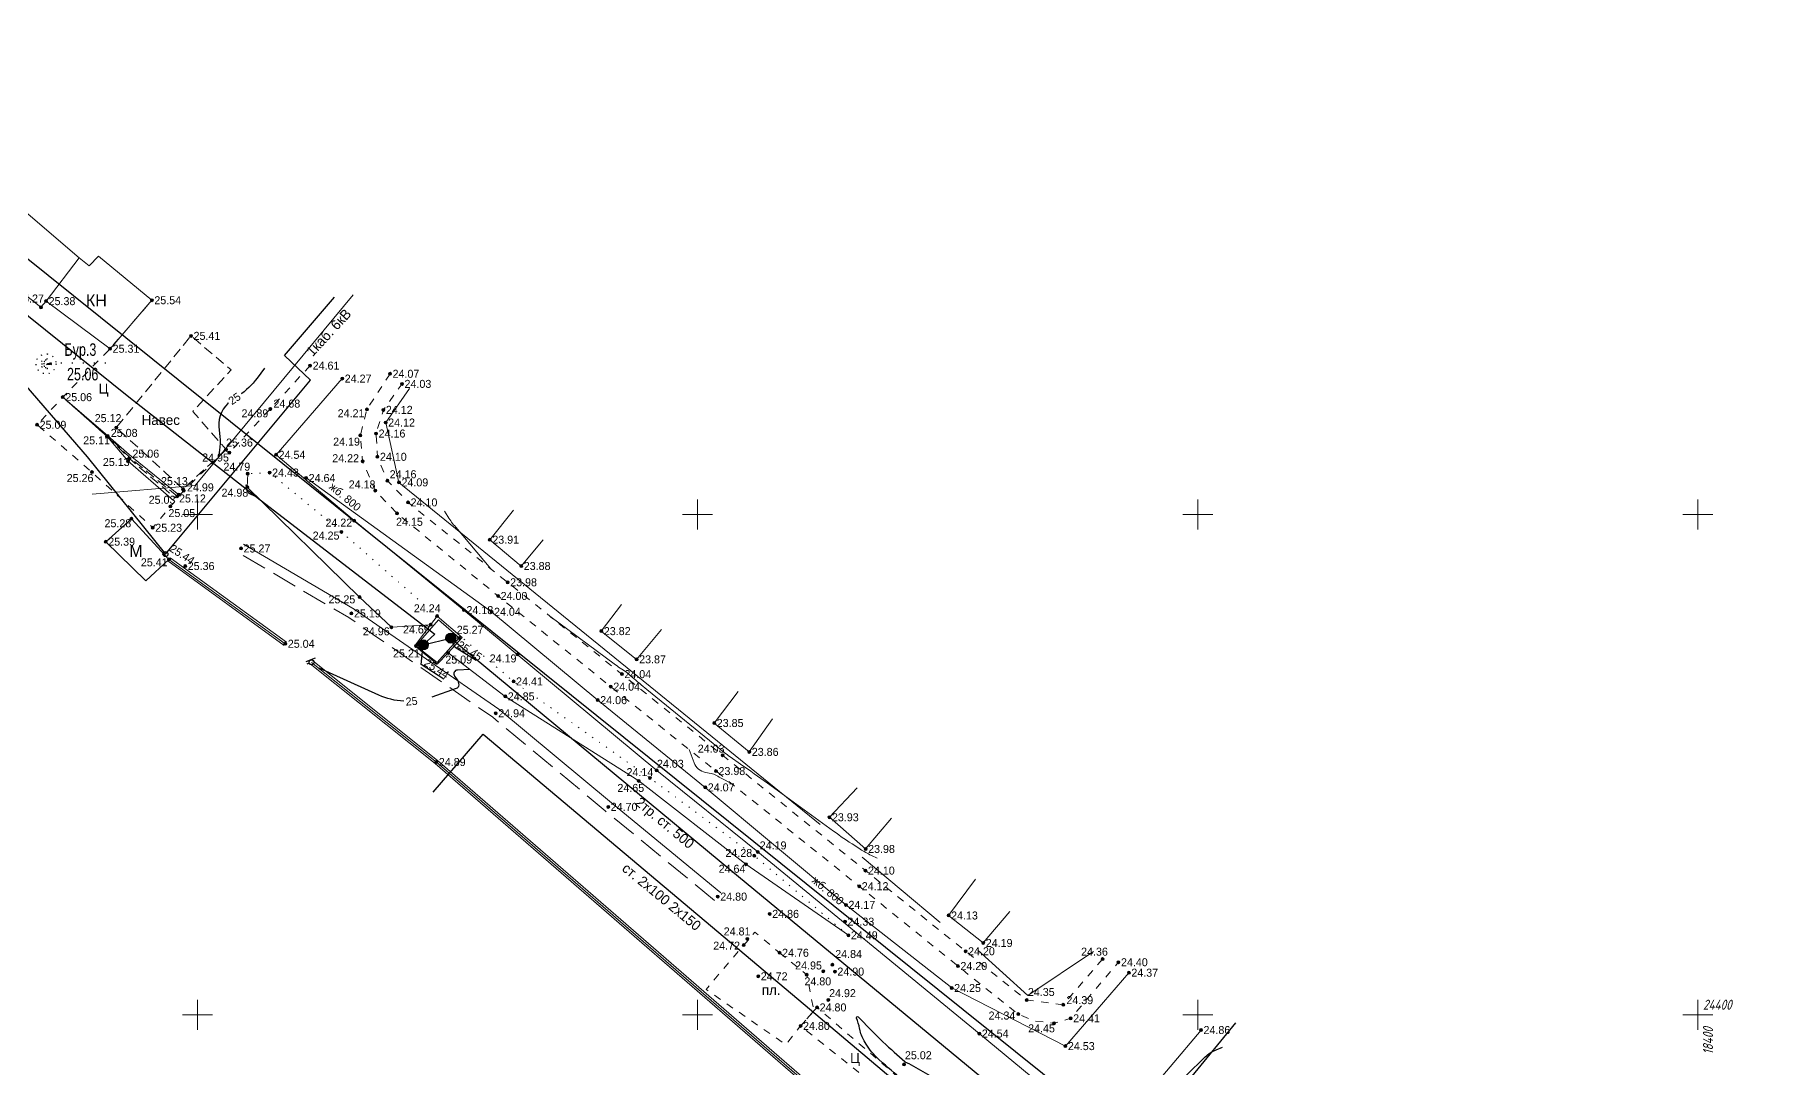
# Model space of a CAD drawing. Header units: metres. Extents: x 17798 to 18902, y 24284 to 24836.
# Drawn here: x 18233.7 to 18406.7, y 24394.6 to 24498 of the extents above; entities that cross this region are included whole.
import ezdxf

# ---------------------------------------------------------------- set-up
doc = ezdxf.new("R2010")
doc.units = ezdxf.units.M
for name, pattern in [('CONTI', [1, 0, 1]), ('g5_01_5x1_5', [3, 1.5, -1.5]), ('g5_02x1', [3, 2, -1]), ('g5_05x2', [7, 5, -2]), ('g5_366', [1.7000000029802322, 0.2000000029802322, -1.5])]:
    doc.linetypes.add(name, pattern=pattern)
for name, color, linetype in [('02_Сетка', 7, 'Continuous'), ('03_Здания и строения', 7, 'Continuous'), ('05_Элементы зданий', 7, 'Continuous'), ('06_Инженерно-технические сооружения', 7, 'Continuous'), ('10_Границы покрытий и угодий', 7, 'Continuous'), ('11_Гидрография', 7, 'Continuous'), ('12_Рельеф', 7, 'Continuous'), ('13_Растительность', 7, 'Continuous'), ('14_Ограждения', 7, 'Continuous'), ('19_Горизонтали', 7, 'Continuous'), ('30_Канализация', 7, 'Continuous'), ('32_Теплосеть', 7, 'Continuous'), ('33_Газопровод', 7, 'Continuous'), ('38_Кабели высокого напряжения', 7, 'Continuous'), ('44_Крышки колодцев', 7, 'Continuous'), ('45_Номера колодцев', 7, 'Continuous'), ('61_Отметки высоты поверхности', 7, 'Continuous'), ('BORE', 7, 'CONTI')]:
    doc.layers.add(name, color=color, linetype=linetype)
doc.styles.add('LIKE11', font='bm431.shx')
doc.styles.add('LIKE14', font='p131.shx')
doc.styles.add('LIKE17', font='d431.shx')
doc.styles.add('LIKE32', font='peteri.shx')
doc.styles.add('LIKE36', font='pragmai.shx')
doc.styles.add('Line_GUGK', font='bm431.ttf', dxfattribs={"height": 1})
doc.styles.add('SHRFT', font='TXT', dxfattribs={"width": 0.75})
doc.styles.get("Standard").update_dxf_attribs({"font": 'SPDS.shx', "oblique": 15, "height": 2})
doc.linetypes.add('g5_084a', pattern='A,0.001000000047497451,[18,GUGK_2005.shx,S=5,R=180.0000050089563,X=0,Y=0],1,[18,GUGK_2005.shx,S=12,R=180.0000050089563,X=0,Y=0],1', length=2.001000000047497)
doc.linetypes.add('g5_084b', pattern='A,0.001000000047497451,[18,GUGK_2005.shx,S=10,R=180.0000050089563,X=0,Y=0],1,[18,GUGK_2005.shx,S=30,R=180.0000050089563,X=0,Y=0],1', length=2.001000000047497)
doc.linetypes.add('g5_119_1', pattern='A,8,-2,[31,GUGK_2005.shx,S=0.2000000029802322,R=0,X=0,Y=0],0.699999988079071,[31,GUGK_2005.shx,S=0.1599999964237213,R=0,X=0,Y=0],6.599999904632568,[31,GUGK_2005.shx,S=0.1599999964237213,R=180.0000050089563,X=0,Y=0],0.699999988079071,[31,GUGK_2005.shx,S=0.2000000029802322,R=180.0000050089563,X=0,Y=0],-2', length=19.99999988079071)
doc.linetypes.add('g5_121_g', pattern='A,8,-0.6000000238418579,["Г",Line_GUGK,S=2,R=0,X=0,Y=-1],-2.299999952316284,24', length=34.89999997615814)
doc.linetypes.add('g5_121_t', pattern='A,8,-0.6000000238418579,["Т",Line_GUGK,S=2,R=0,X=0,Y=-1],-2.5,24', length=35.10000002384186)
doc.linetypes.add('g5_122_kl', pattern='A,2,-2,3,-0.6000000238418579,["Кл",Line_GUGK,S=2,R=0,X=0,Y=-1],-5,3,-2,8,-2,8,-2,6', length=43.60000002384186)
doc.linetypes.add('g5_122_t', pattern='A,2,-2,3,-0.6000000238418579,["Т",Line_GUGK,S=2,R=0,X=0,Y=-1],-2.799999952316284,3,-2,8,-2,8,-2,6', length=41.39999997615814)
doc.linetypes.add('g5_386_4', pattern='A,0,-7,[23,GUGK_2005.shx,S=2,R=0,X=6,Y=0],-7', length=14)
doc.linetypes.add('g5_397_1', pattern='A,0,-1.25,[39,GUGK_2005.shx,S=1,R=0,X=1,Y=0],-2.5,[24,GUGK_2005.shx,S=1,R=0,X=1,Y=0],-1.25', length=5)
doc.linetypes.add('g5_472', pattern='A,0,-8,[25,GUGK_2005.shx,S=0.800000011920929,R=0,X=0,Y=-0.4000000059604645],0', length=8)
doc.linetypes.add('g5_474_1a', pattern='A,2,-0.5,[28,GUGK_2005.shx,S=2,R=0,X=0,Y=0],-0.5,2', length=5)

# ---------------------------------------------------------------- blocks, each defined once
blk = doc.blocks.new('g5_311_2')
h = blk.add_hatch(color=0)
edge = h.paths.add_edge_path()
edge.add_arc((6.938893903907228e-18, 0), 0.5, 0, 360.0000100179126)
at = {"color": 0}
blk.add_circle((6.938893903907228e-18, 0), 0.5, dxfattribs=at)
at = {"style": 'LIKE11', "flags": 8}
for tag, p in [('Номер', (6.938893903907228e-18, 1.699999988079071)), ('Отметка кольца люка', (7.214875459470888e-16, -2.800000011920929)), ('Отметка земли (возле него)', (7.214875459470888e-16, -4.800000011920929)), ('Верх прокладки', (7.214875459470888e-16, -6.800000011920929)), ('Низ прокладки', (7.214875459470888e-16, -8.800000011920929))]:
    blk.add_attdef(tag, p, '', height=1.600000023841858, dxfattribs=at)
blk = doc.blocks.new('g5_474c_1')
h = blk.add_hatch(color=0)
edge = h.paths.add_edge_path()
edge.add_arc((0, 0), 0.5, 0, 360.0000100179126)
at = {"color": 0}
blk.add_line((0, 0.5), (0, 1), dxfattribs=at)
at = {"color": 0, "flags": 128}
blk.add_lwpolyline([(0.5, -1), (0.5, 1)], dxfattribs=at)
at = {"color": 0}
blk.add_circle((0, 0), 0.5, dxfattribs=at)
blk = doc.blocks.new('g5_117t')
h = blk.add_hatch(color=255)
h.paths.add_polyline_path([(-0.07500000000000022, -0.07499999999999986), (-0.9219544457292889, -0.0749999999999998, 0.3674260079860687), (-0.07500000000000029, -0.9219544457292886)])
h.paths.add_polyline_path([(0.07499999999999969, -0.9219544457292886, 0.3674260079860687), (0.9219544457292886, -0.07499999999999993), (0.07499999999999979, -0.07499999999999989)])
h.paths.add_polyline_path([(0.9219544457292886, 0.07500000000000005, 0.9219544529914856), (-0.9219544457292889, 0.07500000000000018)])
at = {"color": 0, "flags": 128}
for points in [[(-1, 1.836909530733566e-16), (0.9999999999999999, 1.836909530733566e-16)], [(-2.947132555358722e-16, -0.9999999999999999), (-2.947132555358722e-16, 1.224606353822378e-16)]]:
    blk.add_lwpolyline(points, dxfattribs=at)
at = {"color": 0}
blk.add_circle((-1.110223024625157e-16, 6.123031769111888e-17), 1, dxfattribs=at)
at = {"style": 'LIKE11', "flags": 8}
for tag, p in [('Номер', (-2.947132555358722e-16, 1.699999988079071)), ('Отметка кольца люка', (4.198353965073093e-16, -2.800000011920929)), ('Отметка земли (возле него)', (4.198353965073093e-16, -4.800000011920929)), ('Верх прокладки', (4.198353965073093e-16, -6.800000011920929)), ('Низ прокладки', (4.198353965073093e-16, -8.800000011920929))]:
    blk.add_attdef(tag, p, '', height=1.600000023841858, dxfattribs=at)
blk = doc.blocks.new('g5_012')
at = {"color": 92, "linetype": 'ByBlock', "lineweight": -2}
for p, q in [((-3, 0), (3, 0)), ((0, -3), (0, 3))]:
    blk.add_line(p, q, dxfattribs=at)
blk = doc.blocks.new('g5_330')
at = {"linetype": 'ByBlock', "lineweight": -2}
blk.add_hatch(color=0, dxfattribs=at).paths.add_polyline_path([(-0.3, 0, 1), (0.3, 0, 1)])
at = {"color": 0, "linetype": 'ByBlock', "lineweight": -2}
blk.add_circle((0, 0), 0.3, dxfattribs=at)
at = {"color": 0, "linetype": 'ByBlock', "lineweight": 15, "flags": 12}
for tag, p in [('number', (-7.619999885559082, -0.800000011920929)), ('z', (0.5, -0.800000011920929))]:
    blk.add_attdef(tag, p, '', height=1.600000023841858, dxfattribs=at)
blk = doc.blocks.new('BL_985')
at = {"color": 0}
for radius in [2, 1, 0.8, 0.6, 0.4, 0.2]:
    blk.add_circle((0, 0), radius, dxfattribs=at)

msp = doc.modelspace()

# ---------------------------------------------------------------- linework, layer by layer
at = {"layer": '03_Здания и строения', "color": 7, "linetype": 'Continuous', "lineweight": 20, "ltscale": 0.5, "flags": 128}
for points in [[(18245.438, 24471.421), (18241.26500014114, 24466.57000016785), (18234.86600045013, 24471.32700000322), (18234.35499981689, 24470.71399998283), (18228.84899929809, 24475.05900001144), (18218.20500019836, 24483.93199967956), (18218.53999928284, 24484.40800046539), (18213.59099987793, 24488.69199990845), (18212.66700009155, 24487.47300004577), (18207.1759989624, 24491.33499955749), (18206.31399945068, 24490.25499963379), (18203.43600109863, 24492.59800004577), (18207.30899838257, 24497.44199990845), (18210.10711697388, 24495.53243493652), (18211.43713406372, 24497.29936456299), (18216.74656323242, 24493.25831079101), (18217.6878550415, 24494.42971658325), (18222.96753910827, 24490.05212640381), (18222.33727101135, 24489.18763589477), (18238.16295794296, 24475.66335057831), (18239.16195944595, 24474.8558628521), (18240.10387734222, 24475.8213944397), (18245.438, 24471.421)], [(18234.866, 24471.327), (18238.16295796967, 24475.66335044098)], [(18281.59676208108, 24450.44897582979), (18279.22200002282, 24447.48199990244), (18282.3650000295, 24444.85200002641), (18284.56295122712, 24447.47141602487)], [(18240.828, 24447.285), (18243.3960000782, 24449.57199994087), (18247.15099995422, 24445.51500001907), (18244.8524216919, 24443.37949362755), (18240.828, 24447.285)], [(18292.3916559149, 24441.01065956333), (18290.37000011695, 24438.34300004222), (18293.90199994338, 24435.51999984958), (18296.39541529906, 24438.49153648593)], [(18304.05245032363, 24432.29392710927), (18301.65699997001, 24429.15799990896), (18305.16300001197, 24426.27099982503), (18307.47322335296, 24429.5703407884)], [(18315.94455243223, 24422.66686322521), (18313.17400003546, 24419.73499991726), (18316.79100001925, 24416.56800010037), (18319.38623810881, 24419.66088416409)], [(18327.78911477863, 24413.55451659983), (18325.08500010311, 24409.91700010127), (18328.55299997865, 24407.16800002879), (18331.20616323291, 24410.32991652316)]]:
    msp.add_lwpolyline(points, dxfattribs=at)
at = {"layer": '06_Инженерно-технические сооружения', "color": 7, "linetype": 'Continuous', "lineweight": 20, "ltscale": 0.5, "flags": 128}
for points in [[(18248.135, 24451.981), (18243.42300010681, 24455.76700001335), (18241.03500009537, 24457.87400012588), (18236.53299976349, 24461.72999959564), (18240.96005893707, 24457.78621917343), (18243.06100011825, 24455.32799988365), (18247.6160000062, 24451.39200001335)], [(18271.719, 24436.873), (18273.30100001717, 24438.97400007057), (18273.95299996758, 24439.85099992561), (18276.44800009155, 24437.69799998808), (18275.04799999619, 24436.16300002146), (18273.961000103, 24435.04599997807), (18271.719, 24436.873)], [(18274.108, 24439.481), (18271.8429998951, 24436.86500006294), (18273.94399999547, 24435.19800000763), (18276.14300008583, 24437.66099994755), (18274.108, 24439.481)]]:
    msp.add_lwpolyline(points, dxfattribs=at)
at = {"layer": '10_Границы покрытий и угодий', "color": 7, "linetype": 'g5_366', "lineweight": 20, "ltscale": 0.5, "flags": 128}
for points in [[(18273.953, 24439.851), (18264.39299958038, 24448.26400010681), (18257.21099942017, 24454.19499986267), (18255.01999943543, 24454.07800023651)], [(18315.07, 24407.935), (18305.65800029755, 24415.89199977875), (18295.22600013733, 24423.66499954224), (18281.59799987793, 24433.30900054932), (18276.44799835205, 24437.69800048828)]]:
    msp.add_lwpolyline(points, dxfattribs=at)
at = {"layer": '10_Границы покрытий и угодий', "color": 7, "linetype": 'g5_01_5x1_5', "lineweight": 20, "ltscale": 0.5, "flags": 128}
for points in [[(18308.189, 24406.191), (18310.90399991417, 24403.9939999733), (18311.62520014191, 24400.37149669266), (18310.28499995613, 24398.8769998703), (18308.81822161817, 24397.00865937805), (18300.83708988571, 24402.53405715561), (18304.61200009727, 24406.96099998093), (18305.72585545921, 24408.26182867622), (18308.189, 24406.191)], [(18311.62520021971, 24400.37149692976), (18311.94400001343, 24400.72700001203), (18319.60200018462, 24394.13599993192), (18326.52400011595, 24388.24600006544), (18325.7370004135, 24387.1929996153), (18324.76399988707, 24385.96399952375), (18316.09500021514, 24394.24999977552), (18310.28500003394, 24398.87699998819), (18311.62520021971, 24400.37149692976)]]:
    msp.add_lwpolyline(points, dxfattribs=at)
at = {"layer": '11_Гидрография', "color": 92, "linetype": 'g5_02x1', "lineweight": 20, "ltscale": 0.5, "flags": 128}
msp.add_lwpolyline([(18247.973, 24451.825), (18243.26900000382, 24455.67300004959), (18241.02400011826, 24457.84499998093), (18236.53300041962, 24461.72999973297), (18240.98699993897, 24457.79000015259), (18243.19099993515, 24455.59499998093), (18247.78099999833, 24451.65999999344), (18247.973, 24451.825)], dxfattribs=at)
at = {"layer": '12_Рельеф', "color": 7, "linetype": 'g5_084b', "lineweight": 20, "ltscale": 0.5, "flags": 128}
msp.add_lwpolyline([(18273.301, 24438.974), (18269.39200008011, 24438.7279999932), (18266.20299995041, 24441.75000002289), (18254.98299920654, 24452.73600008392), (18255.01999986267, 24454.07800009155)], dxfattribs=at)
at = {"layer": '12_Рельеф', "color": 7, "linetype": 'g5_084a', "lineweight": 20, "ltscale": 0.5, "flags": 128}
msp.add_lwpolyline([(18315.07, 24407.935), (18304.83000022888, 24415.04600006104), (18294.1059992981, 24423.37499958038), (18280.77100021362, 24431.82099967957), (18275.04800064087, 24436.16300064087)], dxfattribs=at)
at = {"layer": '13_Растительность', "color": 92, "linetype": 'g5_397_1', "lineweight": 20, "ltscale": 0.5, "flags": 128}
for points in [[(18324.22904426128, 24409.21819184905), (18316.44819575817, 24415.74710010176)], [(18339.57944215863, 24406.31308850367), (18333.0190001878, 24401.91599997599), (18328.02509893505, 24406.45524035115)]]:
    msp.add_lwpolyline(points, dxfattribs=at)
at = {"layer": '14_Ограждения', "color": 7, "linetype": 'Continuous', "lineweight": 20, "ltscale": 0.5, "flags": 128}
for points in [[(18247.03356109506, 24445.35311083436), (18258.66256044007, 24436.91711105347)], [(18247.26843890494, 24445.67688916564), (18258.8974389801, 24437.24088920593)]]:
    msp.add_lwpolyline(points, dxfattribs=at)
at = {"layer": '14_Ограждения', "color": 7, "linetype": 'g5_472', "lineweight": 20, "ltscale": 0.5, "flags": 128}
msp.add_lwpolyline([(18247.151, 24445.515), (18258.77999971008, 24437.0790001297)], dxfattribs=at)
at = {"layer": '19_Горизонтали', "color": 42, "linetype": 'Continuous', "lineweight": 30, "ltscale": 0.5, "elevation": 25, "flags": 128}
for points in [[(18256.70208570336, 24464.6382097343), (18255.95478603219, 24463.6284517387, -0.08231815695762634), (18254.17435223106, 24461.90405965649), (18253.3367561427, 24461.3246821118, 0.2732165455818176), (18252.14858457421, 24458.74916020428), (18252.24654837049, 24457.78422397139, -0.06784644722938538), (18252.20052263116, 24456.44321766888), (18252.08610650872, 24455.77585164104)], [(18254.84007760858, 24452.97353306805), (18254.88491174554, 24452.59222355877, 0.2646942734718323), (18255.28051483581, 24452.0548109326), (18256.01047250604, 24451.72995701824)], [(18270.62433361125, 24431.33508200805, -0.0911911671785934), (18268.1125387618, 24431.94952171383), (18262.14842721795, 24434.62574330364)], [(18277.2115733323, 24434.52151051555), (18276.00071647012, 24434.45636329087, 0.5882889032363892), (18275.69652947759, 24433.83226338421), (18275.94600495443, 24433.4753261316, -0.1454220116138458), (18276.11493453359, 24432.96758976971), (18276.11493453359, 24432.96758976971, -0.3266488611698151), (18275.86086051539, 24432.59547180078), (18273.42456510638, 24431.73290387188)], [(18325.19329187249, 24385.65492573772), (18325.08984681939, 24385.94992009197, 0.01665482111275196), (18324.86355017047, 24386.53236884861), (18323.6711100323, 24389.32250083687, -0.3735438585281372), (18323.87409135675, 24389.95376912151), (18323.87409135675, 24389.95376912151, 0.5088438987731934), (18323.91782139003, 24390.46885388636), (18320.7789607566, 24393.18923240288, -0.003524132771417499), (18318.48837015008, 24395.20288029705), (18318.09248414543, 24395.55587949152, -0.07567071169614792), (18316.83841249322, 24397.070559893), (18316.65126825137, 24397.38241279062, -0.08786309510469437), (18316.20754548883, 24398.54285374676), (18316.19124249918, 24398.62764955189, 0.05190987139940262), (18315.87770196771, 24399.6644395927), (18315.87770196771, 24399.6644395927, -0.8274604678153992), (18316.04755531788, 24399.77710351362), (18317.44850410268, 24398.34367868281, 0.01838830672204494), (18319.64680215692, 24396.25395527874), (18320.69696360066, 24395.32672328008, 0.0948243960738182), (18320.89414140557, 24395.21007100139), (18320.89414140557, 24395.21007100139, -0.04285558685660362), (18321.10530922321, 24395.11301980077), (18326.47673141229, 24392.06273648019)], [(18328.21038729814, 24391.50656211821, 0.005629197824446827), (18328.52101701437, 24391.451352559), (18329.56508129464, 24391.27788848711, -0.1450005769729614), (18331.23989221429, 24390.4634164909), (18331.23989221429, 24390.4634164909, 0.1346103847026825), (18332.90742063355, 24389.61003427379), (18337.46653291226, 24388.66018353, 0.1959981471300125), (18343.61253091668, 24389.78927937542), (18343.65579116819, 24389.81693317823, 0.05104123428463936), (18348.83440515374, 24393.92620411907), (18350.730944483, 24395.77541549479, -0.09792909771203995), (18351.8386432824, 24396.49723759685), (18352.46386453485, 24396.74862233196)]]:
    msp.add_lwpolyline(points, format="xyb", dxfattribs=at)
at = {"layer": '19_Горизонтали', "color": 42, "linetype": 'Continuous', "lineweight": 20, "ltscale": 0.5, "elevation": 24, "flags": 128}
for points in [[(18274.68199989175, 24450.3464998344), (18275.0363092122, 24449.7886003593, 0.03393999859690666), (18275.81714945411, 24448.72586596871), (18279.32224199151, 24444.57729664837)], [(18317.94447061395, 24415.64302388225), (18317.36637994622, 24415.92235508953, -0.03034043870866299), (18316.24825468772, 24416.54892884061), (18315.70343896722, 24416.89924565349, -0.01400911062955856), (18313.57450667464, 24418.35402497183), (18306.99171021643, 24423.12819498044, 0.004843083210289478), (18304.29431459283, 24425.0448869804), (18303.23797139737, 24425.78020094268, -0.01473239250481129), (18302.64758512353, 24426.21753636394), (18302.64758512353, 24426.21753636394, -0.004275816027075052), (18302.07401838396, 24426.67717618784), (18294.9105131826, 24432.51909881167, -0.007874664850533009), (18293.46040269708, 24433.74020520244), (18293.03046681331, 24434.11397373675, 0.04658744484186172), (18292.41844388818, 24434.55323353802), (18292.41844388818, 24434.55323353802, -0.02714013680815697), (18291.78802049841, 24434.96958891179), (18285.21500036096, 24439.84252491985)], [(18299.1586773095, 24426.49952260052), (18299.64370320324, 24425.18525112021, 0.2633505463600159), (18300.78990575646, 24424.21540394817), (18301.34917730864, 24424.10944432459, -0.08730191737413406), (18301.88976976251, 24423.9050973991), (18301.88976976251, 24423.9050973991, 0.0137900672852993), (18302.40227919411, 24423.61977380154), (18303.37810823297, 24423.11123982464)]]:
    msp.add_lwpolyline(points, format="xyb", dxfattribs=at)
at = {"layer": '32_Теплосеть', "color": 5, "linetype": 'g5_121_t', "lineweight": 30, "ltscale": 0.5, "flags": 128}
for points in [[(18275.335, 24437.648), (18303.30748840332, 24414.46385693359), (18341.99228759766, 24382.50684857178), (18345.41738220215, 24379.68584179688), (18374.81115051269, 24355.40055584717), (18387.82968994141, 24344.8343861084), (18408.40235229492, 24327.9865848999), (18420.92647644043, 24317.91313671875), (18430.90721984863, 24309.67368054199), (18449.3109979248, 24297.03999829102), (18467.7028894043, 24318.11852001953)], [(18345.41738543985, 24379.68584104989), (18353.85556731698, 24390.15296026681), (18349.42977700708, 24393.85362097238), (18353.80555854318, 24399.17957159494)]]:
    msp.add_lwpolyline(points, dxfattribs=at)
at = {"layer": '32_Теплосеть', "color": 5, "linetype": 'g5_122_t', "lineweight": 30, "ltscale": 0.5, "flags": 128}
msp.add_lwpolyline([(18273.56933903603, 24422.2454373563), (18278.56654190926, 24428.04137346393), (18310.76492237953, 24400.95701000339), (18333.83431935219, 24381.47584507114), (18359.57583165077, 24359.67566272861), (18367.78787541298, 24352.48535892612), (18369.28066563515, 24345.02140781528)], dxfattribs=at)
at = {"layer": '33_Газопровод', "color": 132, "linetype": 'g5_121_g', "lineweight": 30, "ltscale": 0.5, "flags": 128}
msp.add_lwpolyline([(18196.16608073765, 24481.67913557992), (18213.8214934116, 24484.85946824059), (18238.97607066685, 24455.76974608407), (18246.79900004917, 24446.04200102792)], dxfattribs=at)
at = {"layer": '45_Номера колодцев', "flags": 128}
for points in [[(18277.85658252342, 24435.39268424934), (18275.76171147592, 24436.70852754502), (18275.335, 24437.648)], [(18274.62468830019, 24433.54774200948), (18272.36548826202, 24435.00019535093), (18272.577, 24436.962)]]:
    msp.add_lwpolyline(points, dxfattribs=at)
at = {"layer": 'BORE', "color": 5}
msp.add_line((18236.34999356439, 24465.17484918193), (18240.94374356439, 24465.17484918193), dxfattribs=at)

# ---------------------------------------------------------------- block references
at = {"layer": '02_Сетка', "color": 92, "linetype": 'Continuous', "lineweight": 15, "ltscale": 0.5, "xscale": 0.5, "yscale": 0.5}
for p in [(18250, 24450), (18300, 24450), (18350, 24450), (18400, 24450), (18250, 24400), (18300, 24400), (18350, 24400), (18400, 24400)]:
    msp.add_blockref('g5_012', p, dxfattribs=at)
at = {"layer": '14_Ограждения', "color": 7, "linetype": 'Continuous', "lineweight": 20, "xscale": 0.5, "yscale": 0.5, "zscale": 0.5, "rotation": 111.9532308922415}
msp.add_blockref('g5_474c_1', (18261.402, 24435.222, 25.007), dxfattribs=at)
at = {"layer": '44_Крышки колодцев', "color": 7, "linetype": 'Continuous', "lineweight": 20, "xscale": 0.5, "yscale": 0.5, "zscale": 0.5, "rotation": 327.2608096277772}
for name, p in [('g5_311_2', (18246.799, 24446.042, 25.44)), ('g5_117t', (18272.577, 24436.962, 25.437)), ('g5_117t', (18275.335, 24437.648, 25.446))]:
    msp.add_blockref(name, p, dxfattribs=at)
at = {"layer": '61_Отметки высоты поверхности', "color": 7, "linetype": 'Continuous', "lineweight": 20, "xscale": 0.5, "yscale": 0.5, "zscale": 0.5}
for p in [(18234.355, 24470.714, 25.27), (18234.866, 24471.327, 25.375), (18245.438, 24471.421, 25.545), (18249.358, 24467.859, 25.412), (18241.265, 24466.57, 25.307), (18261.261, 24464.882, 24.611), (18264.469, 24463.587, 24.267), (18269.25, 24464.069, 24.068), (18236.533, 24461.73, 25.059), (18270.449, 24463.057, 24.03), (18257.273, 24460.558, 24.681), (18257.293, 24460.553, 24.887), (18266.938, 24460.503, 24.214), (18268.582, 24460.462, 24.123), (18233.966, 24458.97, 25.091), (18241.888, 24458.692, 25.115), (18268.816, 24459.194, 24.123), (18240.96005880853, 24457.78621900095, 25.111), (18241.024, 24457.845, 25.08), (18252.861, 24456.485, 24.971), (18266.273, 24457.902, 24.191), (18267.857, 24458.096, 24.156), (18243.061, 24455.328, 25.128), (18243.191, 24455.595, 25.061), (18253.189, 24456.182, 24.946), (18257.858, 24455.968, 24.538), (18266.511, 24455.328, 24.22), (18267.99, 24455.771, 24.096), (18239.44, 24454.241, 25.261), (18255.02, 24454.078, 24.786), (18257.211, 24454.195, 24.433), (18260.863, 24453.65, 24.643), (18268.991, 24453.38, 24.156), (18270.142, 24453.211, 24.091), (18247.973, 24451.825, 25.027), (18248.135, 24451.981, 25.121), (18248.559, 24452.548, 25.132), (18248.629, 24452.391, 24.987), (18254.983, 24452.736, 24.975), (18267.766, 24452.391, 24.175), (18271.054, 24451.21, 24.103), (18243.396, 24449.572, 25.285), (18247.298, 24450.804, 25.047), (18269.952, 24450.111, 24.148), (18245.53, 24448.675, 25.232), (18264.393, 24448.264, 24.247), (18265.658, 24449.391, 24.219), (18240.828, 24447.285, 25.388), (18254.361, 24446.603, 25.267), (18279.222, 24447.482, 23.909), (18247.151, 24445.515, 25.407), (18248.774, 24444.851, 25.361), (18282.365, 24444.852, 23.885), (18281.008, 24443.225, 23.979), (18266.203, 24441.75, 25.248), (18280.051, 24441.858, 24), (18265.394, 24440.113, 25.186), (18273.953, 24439.851, 24.235), (18276.642, 24440.442, 24.175), (18279.394, 24440.277, 24.039), (18269.392, 24438.728, 24.957), (18273.301, 24438.974, 24.694), (18276.143, 24437.661, 25.274), (18290.37, 24438.343, 23.815), (18258.78, 24437.079, 25.045), (18271.843, 24436.865, 25.213), (18275.048, 24436.163, 25.093), (18281.997, 24436.007, 24.191), (18292.427, 24434.044, 24.036), (18293.902, 24435.52, 23.869), (18281.598, 24433.309, 24.408), (18291.314, 24432.796, 24.044), (18280.771, 24431.821, 24.847), (18290.012, 24431.444, 24.064), (18279.816, 24430.134, 24.936), (18301.657, 24429.158, 23.846), (18273.878, 24425.256, 24.89), (18302.491, 24425.934, 24.029), (18305.163, 24426.271, 23.855), (18295.226, 24423.665, 24.136), (18295.909, 24424.425, 24.032), (18301.833, 24424.353, 23.985), (18294.106, 24423.375, 24.646), (18300.764, 24422.723, 24.067), (18291.062, 24420.778, 24.699), (18313.174, 24419.735, 23.931), (18304.83, 24415.046, 24.639), (18305.658, 24415.892, 24.28), (18306.016, 24416.265, 24.188), (18316.791, 24416.568, 23.979), (18316.775, 24414.405, 24.103), (18302.012, 24411.805, 24.795), (18316.151, 24412.846, 24.124), (18307.205, 24410.077, 24.855), (18314.827, 24410.982, 24.167), (18325.085, 24409.917, 24.13), (18314.728, 24409.3, 24.33), (18304.612, 24406.961, 24.722), (18304.973, 24407.581, 24.812), (18315.07, 24407.935, 24.494), (18326.782, 24406.343, 24.201), (18328.553, 24407.168, 24.187), (18308.189, 24406.191, 24.757), (18313.48, 24404.991, 24.845), (18326.02, 24404.862, 24.2), (18340.474, 24405.555, 24.362), (18342.069, 24405.245, 24.402), (18306.059, 24403.837, 24.724), (18310.904, 24403.994, 24.803), (18312.549, 24404.336, 24.952), (18313.719, 24404.31, 24.903), (18343.105, 24404.2, 24.369), (18313.061, 24401.479, 24.917), (18325.395, 24402.669, 24.25), (18332.901, 24401.457, 24.35), (18311.944, 24400.727, 24.802), (18332.05, 24400.061, 24.343), (18336.548, 24400.993, 24.386), (18337.291, 24399.637, 24.411), (18310.285, 24398.877, 24.795), (18328.159, 24398.117, 24.544), (18335.636, 24399.146, 24.45), (18350.321, 24398.466, 24.861), (18336.765, 24396.861, 24.532), (18320.643, 24395.022, 25.023)]:
    msp.add_blockref('g5_330', p, dxfattribs=at)
at = {"layer": 'BORE', "color": 5, "lineweight": 60, "xscale": 0.5, "yscale": 0.5, "zscale": 0.5}
msp.add_blockref('BL_985', (18234.86019296164, 24465.05757837148), dxfattribs=at)

# ---------------------------------------------------------------- texts
at = {"layer": '02_Сетка', "color": 3, "linetype": 'Continuous', "lineweight": 15, "oblique": 15.00000041741303}
msp.add_text('24400', height=1, dxfattribs=at).set_placement((18400.5, 24400.5))
msp.add_text('18400', height=1, rotation=90.00000250447816, dxfattribs=at).set_placement((18401.5000001519, 24396.02500013908))
at = {"layer": '03_Здания и строения', "color": 7, "linetype": 'Continuous', "lineweight": 15, "style": 'LIKE14'}
for s, p in [('КН', (18238.84466494098, 24470.80021549096)), ('М', (18243.18084202038, 24445.76563916313))]:
    msp.add_text(s, height=1.200000047683716, dxfattribs=at).set_placement(p)
at = {"layer": '05_Элементы зданий', "color": 7, "linetype": 'Continuous', "lineweight": 15, "style": 'LIKE11'}
msp.add_text('Навес', height=1, dxfattribs=at).set_placement((18244.41420142357, 24458.94825740221))
at = {"layer": '10_Границы покрытий и угодий', "color": 7, "linetype": 'Continuous', "lineweight": 15, "style": 'LIKE11'}
for s, p in [('Ц', (18240.11739722196, 24462.08439064152)), ('пл.', (18306.41996612655, 24401.97480881096)), ('Ц', (18315.23744657201, 24395.15653431606))]:
    msp.add_text(s, height=1, dxfattribs=at).set_placement(p)
at = {"layer": '30_Канализация', "color": 42, "linetype": 'Continuous', "lineweight": 20, "style": 'LIKE11'}
for p in [(18263.08444497497, 24452.65567594752, 12.16405355087244), (18311.34597539663, 24413.29088217404, 12.16405355087244)]:
    msp.add_text('жб. 800', height=0.800000011920929, rotation=319.9489828382518, dxfattribs=at).set_placement(p)
at = {"layer": '32_Теплосеть', "color": 5, "linetype": 'Continuous', "lineweight": 15, "style": 'LIKE32'}
for s, rotation, p in [('2тр. ст. 500', 320.188148742229, (18293.67231089104, 24421.0649142781)), ('ст. 2х100 2х150', 320.5047963121508, (18292.3476346564, 24414.4731234361))]:
    msp.add_text(s, height=1, rotation=rotation, dxfattribs=at).set_placement(p)
at = {"layer": '38_Кабели высокого напряжения', "color": 1, "linetype": 'Continuous', "lineweight": 20, "style": 'LIKE32'}
msp.add_text('1каб. 6кВ', height=1, rotation=47.21374410941567, dxfattribs=at).set_placement((18261.51084330869, 24465.72344173408))
at = {"layer": '45_Номера колодцев', "color": 7, "linetype": 'Continuous', "lineweight": 15, "ltscale": 0.5, "style": 'LIKE17'}
for s, p in [('25.44', (18247.13070800377, 24446.39283826376)), ('25.45', (18275.8637249862, 24436.76044843249)), ('25.44', (18272.56788452511, 24434.97491384426))]:
    msp.add_text(s, height=0.800000011920929, rotation=327.2608096277772, dxfattribs=at).set_placement(p)
at = {"layer": '61_Отметки высоты поверхности', "color": 7, "linetype": 'Continuous', "lineweight": 15, "ltscale": 0.5, "style": 'LIKE17'}
for s, p in [('25.27', (18231.97327369201, 24471.19061789536)), ('25.38', (18235.116, 24470.92699999404)), ('25.54', (18245.688, 24471.02099999404)), ('25.31', (18241.515, 24466.16999999404)), ('25.41', (18249.608, 24467.45899999404)), ('24.61', (18261.511, 24464.48199999404)), ('24.27', (18264.719, 24463.18699999404)), ('24.07', (18269.5, 24463.66899999404)), ('24.03', (18270.699, 24462.65699999404)), ('25.06', (18236.783, 24461.32999999404)), ('25.12', (18239.72571860403, 24459.2351429292)), ('24.68', (18257.59563415925, 24460.68625952524)), ('24.21', (18264.01563826331, 24459.72275577451)), ('24.12', (18268.832, 24460.06199999404)), ('25.09', (18234.216, 24458.56999999404)), ('25.08', (18241.3347830357, 24457.75802387032)), ('24.16', (18268.107, 24457.69599999404)), ('24.12', (18269.066, 24458.79399999404)), ('25.11', (18238.57434007298, 24457.01299082156)), ('25.36', (18252.85999278457, 24456.79199371293)), ('24.19', (18263.56281665722, 24456.88507370971)), ('25.13', (18240.54093015752, 24454.84581491618)), ('25.06', (18243.4951185268, 24455.68640233382)), ('24.95', (18250.46711360991, 24455.29768241285)), ('24.79', (18252.593960091, 24454.38071866053)), ('24.54', (18258.108, 24455.56799999404)), ('24.22', (18263.472252336, 24455.22472782072)), ('24.10', (18268.24, 24455.37099999404)), ('25.26', (18236.92354496848, 24453.24434956287)), ('25.13', (18246.35336492924, 24452.9361705682)), ('24.99', (18248.95142889416, 24452.31212579232)), ('24.43', (18257.461, 24453.79499999404)), ('24.64', (18261.113, 24453.24999999404)), ('24.18', (18265.11750417145, 24452.60590953219)), ('24.16', (18269.21553970652, 24453.62475814589)), ('24.09', (18270.392, 24452.81099999404)), ('25.03', (18245.12026461121, 24451.07186715429)), ('25.12', (18248.15770704078, 24451.20559103483)), ('24.98', (18252.40292597593, 24451.78265469561)), ('24.10', (18271.304, 24450.80999999404)), ('25.05', (18247.09746770216, 24449.74418005456)), ('24.15', (18269.84948995504, 24448.87013128198)), ('25.28', (18240.70472330158, 24448.72745404218)), ('25.23', (18245.78, 24448.27499999404)), ('24.25', (18261.51757240306, 24447.49468565349)), ('24.22', (18262.79113317018, 24448.78522723084)), ('25.39', (18241.078, 24446.88499999404)), ('25.27', (18254.611, 24446.20299999404)), ('23.91', (18279.472, 24447.08199999404)), ('25.41', (18244.33861669042, 24444.82186768969)), ('25.36', (18249.024, 24444.45099999404)), ('23.88', (18282.615, 24444.45199999404)), ('23.98', (18281.258, 24442.82499999404)), ('25.25', (18263.09867451097, 24441.11807695334)), ('24.24', (18271.62806359414, 24440.22371966093)), ('24.00', (18280.301, 24441.45799999404)), ('25.19', (18265.644, 24439.71299999404)), ('24.18', (18276.892, 24440.04199999404)), ('24.04', (18279.644, 24439.87699999404)), ('24.96', (18266.53445844715, 24437.92568463045)), ('24.69', (18270.54129173955, 24438.11055216588)), ('25.27', (18275.91815523746, 24438.07761253857)), ('23.82', (18290.62, 24437.94299999404)), ('25.04', (18259.03, 24436.67899999404)), ('25.21', (18269.5503514019, 24435.71727991686)), ('25.09', (18274.77611713479, 24435.09645835036)), ('24.19', (18279.20865890834, 24435.2135158801)), ('23.87', (18294.152, 24435.11999999404)), ('24.04', (18292.677, 24433.64399999404)), ('24.41', (18281.848, 24432.90899999404)), ('24.04', (18291.564, 24432.39599999404)), ('24.85', (18281.021, 24431.42099999404)), ('24.06', (18290.262, 24431.04399999404)), ('24.94', (18280.066, 24429.73399999404)), ('23.85', (18301.907, 24428.75799999404)), ('24.89', (18274.128, 24424.85599999404)), ('24.03', (18295.93231118741, 24424.68345690205)), ('24.03', (18300.0110598763, 24426.19621648978)), ('23.86', (18305.413, 24425.87099999404)), ('24.14', (18292.89337507546, 24423.84825260639)), ('23.98', (18302.083, 24423.95299999404)), ('24.65', (18291.97766916093, 24422.26840833626)), ('24.07', (18301.014, 24422.32299999404)), ('24.70', (18291.312, 24420.37799999404)), ('23.93', (18313.424, 24419.33499999404)), ('24.19', (18306.20353509927, 24416.52316432917)), ('23.98', (18317.041, 24416.16799999404)), ('24.28', (18302.77718494655, 24415.76846165236)), ('24.64', (18302.09795253742, 24414.18358603106)), ('24.10', (18317.025, 24414.00499999404)), ('24.80', (18302.262, 24411.40499999404)), ('24.12', (18316.401, 24412.44599999404)), ('24.86', (18307.45500000001, 24409.67699999404)), ('24.17', (18315.077, 24410.58199999404)), ('24.13', (18325.335, 24409.51699999404)), ('24.81', (18302.60444188941, 24407.92290804768)), ('24.33', (18314.978, 24408.89999999404)), ('24.49', (18315.32, 24407.53499999404)), ('24.72', (18301.55792084423, 24406.50071278115)), ('24.76', (18308.43899999999, 24405.79099999404)), ('24.84', (18313.75391610147, 24405.6688627196)), ('24.20', (18327.032, 24405.94299999404)), ('24.19', (18328.803, 24406.76799999404)), ('24.36', (18338.33144545508, 24405.90010299862)), ('24.95', (18309.7489605632, 24404.52171465085)), ('24.90', (18313.969, 24403.90999999404)), ('24.20', (18326.27, 24404.46199999404)), ('24.40', (18342.319, 24404.84499999404)), ('24.72', (18306.309, 24403.43699999404)), ('24.80', (18310.67472918009, 24402.93180767837)), ('24.25', (18325.645, 24402.26899999404)), ('24.37', (18343.355, 24403.79999999404)), ('24.92', (18313.14046395033, 24401.75484419523)), ('24.35', (18333.01456509696, 24401.86999070446)), ('24.39', (18336.86354874867, 24401.05491181349)), ('24.80', (18312.194, 24400.32699999404)), ('24.34', (18329.08633766416, 24399.51531835282)), ('24.41', (18337.541, 24399.23699999404)), ('24.80', (18310.535, 24398.47699999404)), ('24.54', (18328.409, 24397.71699999404)), ('24.45', (18333.03720617726, 24398.23609731563)), ('24.86', (18350.571, 24398.06599999404)), ('25.02', (18320.72177844498, 24395.54802030408)), ('24.53', (18337.015, 24396.46099999404))]:
    msp.add_text(s, height=0.800000011920929, dxfattribs=at).set_placement(p)
at = {"layer": 'BORE', "color": 5, "style": 'SHRFT', "width": 0.75}
for s, p in [(' Бур.3', (18236.34999356439, 24465.86112562157)), ('25.06', (18236.95616973273, 24463.40625828556))]:
    msp.add_text(s, height=1.25, dxfattribs=at).set_placement(p)

# ---------------------------------------------------------------- next in the draw order: wipeouts: each hides what was drawn before it
at = {"color": 7, "linetype": 'Continuous', "lineweight": 20}
for points in [[(18253.380253034567, 24460.77112747297), (18254.659059277325, 24461.655695709167), (18254.112934553286, 24462.445219544465), (18252.83412831053, 24461.560651308268)], [(18270.717718974724, 24430.803904504), (18272.26844458518, 24430.918169336997), (18272.197898472587, 24431.875573821373), (18270.64717286213, 24431.761308988374)]]:
    msp.add_wipeout(points, dxfattribs=at).translate(0, 0, 25).dxf.layer = '19_Горизонтали'

# ---------------------------------------------------------------- next in the draw order: linework, layer by layer
at = {"layer": '05_Элементы зданий', "color": 7, "linetype": 'g5_02x1', "lineweight": 20, "ltscale": 0.5, "flags": 128}
msp.add_lwpolyline([(18252.861, 24456.485), (18248.55899995422, 24452.54799996376), (18241.88800042725, 24458.69200001717), (18249.35799997902, 24467.85899959564), (18253.36226469135, 24464.45961128235), (18249.5234314785, 24460.30860911369), (18252.861, 24456.485), (18252.861, 24456.485)], dxfattribs=at)
at = {"layer": '10_Границы покрытий и угодий', "color": 7, "linetype": 'g5_01_5x1_5', "lineweight": 20, "ltscale": 0.5, "flags": 128}
for points in [[(18261.261, 24464.882), (18257.27300008392, 24460.55800011826), (18253.18900045013, 24456.18200019074), (18252.78199990845, 24456.39400008392), (18248.62900003052, 24452.39099982453), (18247.29799970245, 24450.80399993134), (18245.5300000534, 24448.67499926758), (18239.44000085449, 24454.241000206), (18233.9659999237, 24458.96999982071), (18236.53299935913, 24461.73000004959), (18241.26499971008, 24466.56999996376), (18245.43800004577, 24471.42100003433)], [(18269.25, 24464.069), (18266.93799996376, 24460.50300001526), (18266.27300000191, 24457.9020001831), (18266.51099991798, 24455.32799982452), (18267.76600003242, 24452.39099954987), (18269.95200002193, 24450.11099981689), (18280.05099964142, 24441.85799955749), (18291.31399917603, 24432.79599928284), (18301.83300018311, 24424.35300039673), (18316.15100097656, 24412.84600042725), (18326.02000045776, 24404.86199926758), (18332.04999923706, 24400.06099676514), (18333.6190032959, 24399.38600134277), (18335.63600158691, 24399.146003479), (18337.29100036621, 24399.63700079346), (18342.06900024414, 24405.24499868774)], [(18340.474, 24405.555), (18336.54799988174, 24400.99300020218), (18332.90100004577, 24401.45699995041), (18326.7819996109, 24406.3429999876), (18316.77500059509, 24414.40500038147), (18302.49099829101, 24425.93399971008), (18292.42699911499, 24434.04400032043), (18281.00800039673, 24443.22499816895), (18271.05400183105, 24451.2099987793), (18268.99099829101, 24453.38000076294), (18267.98999884033, 24455.77099960327), (18267.85700323486, 24458.09600036621), (18268.58200170898, 24460.46200149536), (18270.44899847412, 24463.05699890137)]]:
    msp.add_lwpolyline(points, dxfattribs=at)
at = {"layer": '10_Границы покрытий и угодий', "color": 7, "linetype": 'g5_05x2', "lineweight": 20, "ltscale": 0.5, "flags": 128}
msp.add_lwpolyline([(18301.6950869317, 24411.41826220632), (18290.74365130615, 24420.39243858337), (18279.51326838684, 24429.73544662476), (18265.12462893677, 24439.69136207581), (18254.10748950195, 24446.17203491211)], dxfattribs=at)
at = {"layer": '10_Границы покрытий и угодий', "color": 7, "linetype": 'Continuous', "lineweight": 20, "ltscale": 0.5, "flags": 128}
msp.add_lwpolyline([(18302.32891306829, 24412.19173779368), (18291.38034907532, 24421.16356056213), (18280.11873332214, 24430.53255432129), (18265.6633710022, 24440.53463905335), (18254.61450854492, 24447.03396575928)], dxfattribs=at)
at = {"layer": '13_Растительность', "color": 92, "linetype": 'g5_397_1', "lineweight": 20, "ltscale": 0.5, "flags": 128}
msp.add_lwpolyline([(18312.24023734736, 24419.02066323358), (18270.14200126338, 24453.21100136835), (18268.81600104975, 24459.19399926263), (18271.20466148066, 24462.60536095697)], dxfattribs=at)
at = {"layer": '13_Растительность', "color": 92, "linetype": 'g5_386_4', "lineweight": 20, "ltscale": 0.5, "flags": 128}
msp.add_lwpolyline([(18343.105, 24404.2), (18336.76499984741, 24396.86099977493), (18325.39500091553, 24402.66899998188), (18314.82700012207, 24410.98200006485), (18300.76400039673, 24422.72300071716), (18290.01200149536, 24431.4439994812), (18279.39400146484, 24440.27699966431), (18260.86300323486, 24453.65000076294)], dxfattribs=at)
at = {"layer": '14_Ограждения', "color": 7, "linetype": 'g5_474_1a', "lineweight": 20, "ltscale": 0.5, "flags": 128}
msp.add_lwpolyline([(18264.469, 24463.587), (18257.85799993897, 24455.96800004196), (18265.65800001049, 24449.39099990082), (18276.64200033569, 24440.44199954224), (18295.90900053406, 24424.42500125122), (18306.01600088501, 24416.26500140381), (18328.15899862671, 24398.1169987793), (18341.03999914551, 24387.44200335693), (18350.32099737549, 24398.46599780273)], dxfattribs=at)
at = {"layer": '14_Ограждения', "color": 7, "linetype": 'Continuous', "lineweight": 20, "ltscale": 0.5, "flags": 128}
for points in [[(18261.27717405301, 24435.0657358439), (18273.7500052948, 24425.10226714325), (18343.03621630859, 24364.99615466309)], [(18261.52682594698, 24435.3782641561), (18274.00599436951, 24425.40973365021), (18343.29833178711, 24365.2983092041)]]:
    msp.add_lwpolyline(points, dxfattribs=at)
at = {"layer": '14_Ограждения', "color": 7, "linetype": 'g5_472', "lineweight": 20, "ltscale": 0.5, "flags": 128}
msp.add_lwpolyline([(18261.402, 24435.222), (18273.87799983215, 24425.25600039673), (18343.16727404785, 24365.1472319336)], dxfattribs=at)
at = {"layer": '30_Канализация', "color": 42, "linetype": 'g5_122_kl', "lineweight": 30, "ltscale": 0.5, "flags": 128}
msp.add_lwpolyline([(17981.176, 24764.182), (17973.76000011063, 24619.6879967041), (18068.14867913818, 24564.86696704102), (18224.58759057617, 24482.32741625977), (18357.92499291992, 24375.33501513672), (18432.45169580078, 24314.74266894531), (18453.23700463867, 24297.96999438477), (18504.48727929687, 24313.98333056641), (18591.35513818359, 24418.31029589844), (18643.87698876953, 24411.19551928711), (18665.86996972656, 24407.07601245117), (18685.74106347656, 24402.10665209961)], dxfattribs=at)
at = {"layer": '32_Теплосеть', "color": 5, "linetype": 'g5_122_t', "lineweight": 30, "ltscale": 0.5, "flags": 128}
msp.add_lwpolyline([(18196.444, 24490.863), (18205.51312612915, 24486.69688376236), (18207.92372679138, 24490.04061898041), (18243.14958929443, 24461.76142987061), (18256.26953863525, 24451.47629269409), (18273.72164892578, 24438.03423413086), (18272.57700323486, 24436.96199902344), (18275.33499884033, 24437.64799984741)], dxfattribs=at)
at = {"layer": '33_Газопровод', "color": 132, "linetype": 'g5_121_g', "lineweight": 30, "ltscale": 0.5, "flags": 128}
msp.add_lwpolyline([(18246.799, 24446.042), (18261.30512354278, 24463.42166537476), (18258.68364069366, 24465.89751071167), (18263.68387815857, 24471.72303027344)], dxfattribs=at)
at = {"layer": '38_Кабели высокого напряжения', "color": 1, "linetype": 'g5_119_1', "lineweight": 20, "ltscale": 0.5, "flags": 128}
msp.add_lwpolyline([(18265.57717100714, 24471.96575976206), (18249.77090040778, 24452.893444546), (18239.48066679572, 24452.04464770152)], dxfattribs=at)

# ---------------------------------------------------------------- next in the draw order: texts
at = {"layer": '19_Горизонтали', "color": 42, "linetype": 'Continuous', "lineweight": 15, "style": 'LIKE36'}
for rotation, p in [(34.67215417053284, (18253.4413098427, 24460.91063517211)), (4.214209215538119, (18270.84106728917, 24430.89321030034))]:
    msp.add_text('25', height=0.800000011920929, rotation=rotation, dxfattribs=at).set_placement(p)
at = {"layer": '61_Отметки высоты поверхности', "color": 7, "linetype": 'Continuous', "lineweight": 15, "ltscale": 0.5, "style": 'LIKE17'}
msp.add_text('24.89', height=0.800000011920929, dxfattribs=at).set_placement((18254.40324183635, 24459.71269307216))

doc.saveas('drawing.dxf')
